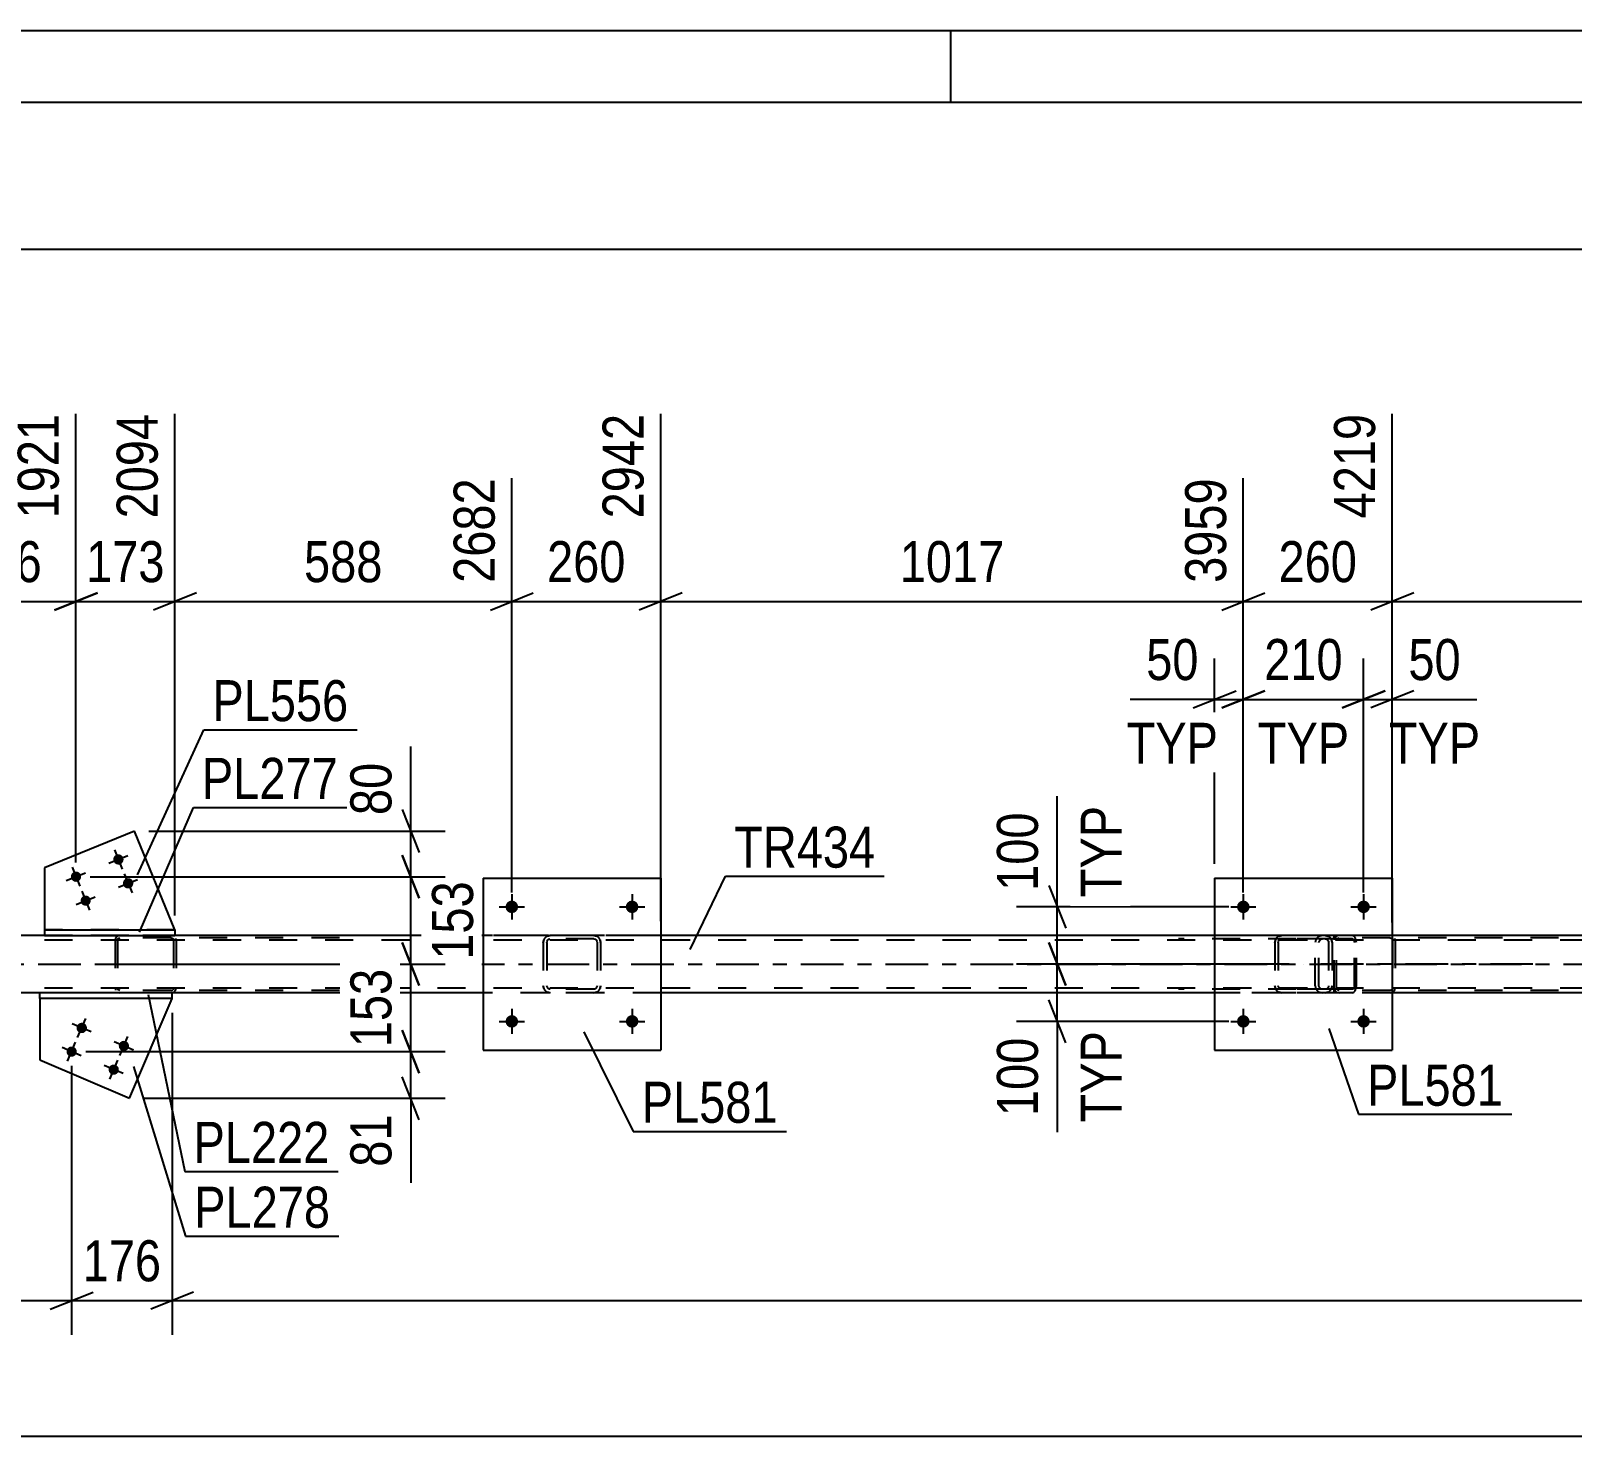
# Model space of a CAD drawing. Header units: millimetres. Extents: x -89 to 752, y -423 to 171.
# Drawn here: x 57.5 to 165.1, y 72.7 to 170.8 of the extents above; entities that cross this region are included whole.
import ezdxf

# ---------------------------------------------------------------- set-up
doc = ezdxf.new("R2010")
doc.units = ezdxf.units.MM
doc.linetypes.add('DXK_LINE_DOT2', pattern=[3.9198, 1.9599, -1.9599])
doc.linetypes.add('DXK_LINE_DOT3', pattern=[5.9187, 2.979, -0.9799, 0.9799, -0.9799])
doc.styles.add('Arial Narrow', font='ARIALN.TTF', dxfattribs={"height": 0.2})

# ---------------------------------------------------------------- blocks, each defined once
blk = doc.blocks.new('Unknown-814409316-1133')
at = {"color": 5, "linetype": 'Continuous'}
for p, q in [((751.73, 170.84), (-89.27, 170.84)), ((121.73, 165.84), (121.73, 170.84)), ((746.73, 165.84), (-84.27, 165.84))]:
    blk.add_line(p, q, dxfattribs=at)
blk = doc.blocks.new('Bolt-814409316-2388 - 2380')
at = {"linetype": 'Continuous'}
for points in [[(142.6, 101.66, -1), (141.72, 101.66, -1)], [(151, 101.66, -1), (150.12, 101.66, -1)]]:
    blk.add_hatch(color=1, dxfattribs=at).paths.add_polyline_path(points)
at = {"color": 1, "linetype": 'Continuous'}
for p, q in [((142.16, 102.54), (142.16, 100.78)), ((150.56, 102.54), (150.56, 100.78)), ((141.28, 101.66), (143.04, 101.66)), ((149.68, 101.66), (151.44, 101.66))]:
    blk.add_line(p, q, dxfattribs=at)
blk = doc.blocks.new('Bolt-814409316-2387 - 2380')
at = {"linetype": 'Continuous'}
for points in [[(142.6, 109.66, -1), (141.72, 109.66, -1)], [(151, 109.66, -1), (150.12, 109.66, -1)]]:
    blk.add_hatch(color=1, dxfattribs=at).paths.add_polyline_path(points)
at = {"color": 1, "linetype": 'Continuous'}
for p, q in [((142.16, 110.54), (142.16, 108.78)), ((150.56, 110.54), (150.56, 108.78)), ((141.28, 109.66), (143.04, 109.66)), ((149.68, 109.66), (151.44, 109.66))]:
    blk.add_line(p, q, dxfattribs=at)
blk = doc.blocks.new('Part-814409316-2635 - 2380')
at = {"color": 2, "linetype": 'Continuous'}
for p, q in [((64.74, 114.95), (58.45, 112.38)), ((67.55, 108.06), (64.74, 114.95)), ((58.45, 112.38), (58.45, 108.06))]:
    blk.add_line(p, q, dxfattribs=at)
at = {"color": 7, "linetype": 'DXK_LINE_DOT2'}
blk.add_line((67.55, 108.06), (58.45, 108.06), dxfattribs=at)
blk = doc.blocks.new('Part-814409316-2571 - 2380')
at = {"color": 7, "linetype": 'DXK_LINE_DOT2'}
for p, q in [((63.71, 107.66), (63.58, 107.63)), ((79.04, 107.66), (63.71, 107.66)), ((67.42, 107.63), (67.29, 107.66)), ((63.4, 107.46), (63.37, 107.34)), ((63.37, 107.34), (63.37, 103.98)), ((63.54, 107.34), (63.56, 107.4)), ((63.54, 107.34), (63.54, 103.98)), ((63.56, 107.4), (63.59, 107.45)), ((63.59, 107.45), (63.63, 107.47)), ((63.63, 107.47), (63.65, 107.48)), ((63.65, 107.48), (63.71, 107.5)), ((79.04, 107.5), (63.71, 107.5)), ((67.29, 107.5), (67.36, 107.48)), ((67.36, 107.48), (67.41, 107.45)), ((67.41, 107.45), (67.45, 107.4)), ((67.45, 107.4), (67.46, 107.34)), ((67.46, 107.34), (67.46, 103.98)), ((67.63, 107.34), (67.61, 107.46)), ((67.63, 107.34), (67.63, 103.98)), ((63.37, 103.98), (63.4, 103.85)), ((63.56, 103.92), (63.54, 103.98)), ((63.59, 103.86), (63.56, 103.92)), ((63.58, 103.68), (63.71, 103.66)), ((63.65, 103.83), (63.59, 103.86)), ((63.71, 103.82), (63.65, 103.83)), ((79.04, 103.82), (63.71, 103.82)), ((79.04, 103.66), (63.71, 103.66)), ((67.29, 103.82), (67.36, 103.83)), ((67.29, 103.66), (67.42, 103.68)), ((67.36, 103.83), (67.38, 103.84)), ((67.38, 103.84), (67.41, 103.86)), ((67.45, 103.92), (67.41, 103.86)), ((67.46, 103.98), (67.45, 103.92)), ((67.61, 103.85), (67.63, 103.98))]:
    blk.add_line(p, q, dxfattribs=at)
for centre, start, end in [((63.7, 107.32), 110.7583, 155.68), ((67.3, 103.99), 290.7583, 335.68)]:
    blk.add_arc(centre, 0.331, start, end, dxfattribs=at)
blk = doc.blocks.new('Bolt-814409316-2456 - 2380')
at = {"linetype": 'Continuous'}
for points in [[(91.52, 109.66, -1), (90.64, 109.66, -1)], [(99.92, 109.66, -1), (99.04, 109.66, -1)]]:
    blk.add_hatch(color=1, dxfattribs=at).paths.add_polyline_path(points)
at = {"color": 1, "linetype": 'Continuous'}
for p, q in [((91.08, 110.54), (91.08, 108.78)), ((99.48, 110.54), (99.48, 108.78)), ((90.2, 109.66), (91.96, 109.66)), ((98.6, 109.66), (100.36, 109.66))]:
    blk.add_line(p, q, dxfattribs=at)
blk = doc.blocks.new('Part-814409316-2392 - 2380')
at = {"color": 7, "linetype": 'DXK_LINE_DOT2'}
for p, q in [((93.58, 107.62), (93.76, 107.66)), ((93.76, 107.66), (93.58, 107.62)), ((96.8, 107.66), (93.76, 107.66)), ((96.8, 107.66), (96.99, 107.62)), ((96.99, 107.62), (96.8, 107.66)), ((93.28, 107.18), (93.32, 107.36)), ((93.32, 107.36), (93.28, 107.18)), ((93.28, 107.18), (93.28, 104.14)), ((93.52, 107.18), (93.54, 107.27)), ((93.52, 107.18), (93.52, 104.14)), ((93.54, 107.27), (93.59, 107.35)), ((93.59, 107.35), (93.67, 107.4)), ((93.67, 107.4), (93.76, 107.42)), ((96.8, 107.42), (93.76, 107.42)), ((96.8, 107.42), (96.89, 107.4)), ((96.89, 107.4), (96.97, 107.35)), ((96.97, 107.35), (97.02, 107.27)), ((97.02, 107.27), (97.04, 107.18)), ((97.04, 107.18), (97.04, 104.14)), ((97.24, 107.36), (97.28, 107.18)), ((97.28, 107.18), (97.24, 107.36)), ((97.28, 107.18), (97.28, 104.14)), ((93.32, 103.95), (93.28, 104.14)), ((93.28, 104.14), (93.32, 103.95)), ((93.54, 104.05), (93.52, 104.14)), ((93.59, 103.97), (93.54, 104.05)), ((93.76, 103.66), (93.58, 103.69)), ((93.58, 103.69), (93.76, 103.66)), ((93.67, 103.92), (93.59, 103.97)), ((93.76, 103.9), (93.67, 103.92)), ((96.8, 103.9), (93.76, 103.9)), ((96.8, 103.66), (93.76, 103.66)), ((96.89, 103.92), (96.8, 103.9)), ((96.99, 103.69), (96.8, 103.66)), ((96.8, 103.66), (96.99, 103.69)), ((96.97, 103.97), (96.89, 103.92)), ((97.02, 104.05), (96.97, 103.97)), ((97.04, 104.14), (97.02, 104.05)), ((97.28, 104.14), (97.24, 103.95)), ((97.24, 103.95), (97.28, 104.14))]:
    blk.add_line(p, q, dxfattribs=at)
at = {"color": 7, "linetype": 'DXK_LINE_DOT3'}
blk.add_line((95.28, 105.66), (95.28, 105.66), dxfattribs=at)
at = {"color": 7, "linetype": 'DXK_LINE_DOT2'}
for centre, start, end in [((93.76, 107.18), 112.5, 157.5), ((93.76, 107.18), 112.5, 157.5), ((96.8, 107.18), 22.5, 67.5), ((96.8, 107.18), 22.5, 67.5), ((93.76, 104.14), 202.5, 247.5), ((93.76, 104.14), 202.5, 247.5), ((96.8, 104.14), 292.5, 337.5), ((96.8, 104.14), 292.5, 337.5)]:
    blk.add_arc(centre, 0.48, start, end, dxfattribs=at)
blk = doc.blocks.new('Part-814409316-2407 - 2380')
at = {"color": 2, "linetype": 'Continuous'}
for p, q in [((140.16, 111.66), (140.16, 99.66)), ((140.16, 111.66), (152.56, 111.66)), ((152.56, 111.66), (152.56, 99.66)), ((140.16, 99.66), (152.56, 99.66))]:
    blk.add_line(p, q, dxfattribs=at)
blk = doc.blocks.new('Part-814409316-2408 - 2380')
at = {"color": 7, "linetype": 'DXK_LINE_DOT2'}
for p, q in [((144.66, 107.62), (144.84, 107.66)), ((144.84, 107.66), (144.66, 107.62)), ((147.88, 107.66), (144.84, 107.66)), ((147.88, 107.66), (148.07, 107.62)), ((148.07, 107.62), (147.88, 107.66)), ((144.36, 107.18), (144.4, 107.36)), ((144.4, 107.36), (144.36, 107.18)), ((144.36, 107.18), (144.36, 104.14)), ((144.6, 107.18), (144.62, 107.27)), ((144.6, 107.18), (144.6, 104.14)), ((144.62, 107.27), (144.67, 107.35)), ((144.67, 107.35), (144.75, 107.4)), ((144.75, 107.4), (144.84, 107.42)), ((147.88, 107.42), (144.84, 107.42)), ((147.88, 107.42), (147.97, 107.4)), ((147.97, 107.4), (148.05, 107.35)), ((148.05, 107.35), (148.1, 107.27)), ((148.1, 107.27), (148.12, 107.18)), ((148.12, 107.18), (148.12, 104.14)), ((148.33, 107.36), (148.36, 107.18)), ((148.36, 107.18), (148.33, 107.36)), ((148.36, 107.18), (148.36, 104.14)), ((144.4, 103.95), (144.36, 104.14)), ((144.36, 104.14), (144.4, 103.95)), ((144.62, 104.05), (144.6, 104.14)), ((144.67, 103.97), (144.62, 104.05)), ((144.84, 103.66), (144.66, 103.69)), ((144.66, 103.69), (144.84, 103.66)), ((144.75, 103.92), (144.67, 103.97)), ((144.84, 103.9), (144.75, 103.92)), ((147.88, 103.9), (144.84, 103.9)), ((147.88, 103.66), (144.84, 103.66)), ((147.97, 103.92), (147.88, 103.9)), ((148.07, 103.69), (147.88, 103.66)), ((147.88, 103.66), (148.07, 103.69)), ((148.05, 103.97), (147.97, 103.92)), ((148.1, 104.05), (148.05, 103.97)), ((148.12, 104.14), (148.1, 104.05)), ((148.36, 104.14), (148.33, 103.95)), ((148.33, 103.95), (148.36, 104.14))]:
    blk.add_line(p, q, dxfattribs=at)
at = {"color": 7, "linetype": 'DXK_LINE_DOT3'}
blk.add_line((146.36, 105.66), (146.36, 105.66), dxfattribs=at)
at = {"color": 7, "linetype": 'DXK_LINE_DOT2'}
for centre, start, end in [((144.84, 107.18), 112.5, 157.5), ((144.84, 107.18), 112.5, 157.5), ((147.88, 107.18), 22.5, 67.5), ((147.88, 107.18), 22.5, 67.5), ((144.84, 104.14), 202.5, 247.5), ((144.84, 104.14), 202.5, 247.5), ((147.88, 104.14), 292.5, 337.5), ((147.88, 104.14), 292.5, 337.5)]:
    blk.add_arc(centre, 0.48, start, end, dxfattribs=at)
blk = doc.blocks.new('Part-814409316-2432 - 2380')
at = {"color": 2, "linetype": 'Continuous'}
for p, q in [((89.08, 111.66), (89.08, 99.66)), ((89.08, 111.66), (101.48, 111.66)), ((101.48, 111.66), (101.48, 99.66)), ((89.08, 99.66), (101.48, 99.66))]:
    blk.add_line(p, q, dxfattribs=at)
blk = doc.blocks.new('Part-814409316-2545 - 2380')
at = {"color": 2, "linetype": 'Continuous'}
for p, q in [((58.45, 107.66), (50.4, 107.66)), ((89.08, 107.66), (67.55, 107.66)), ((140.16, 107.66), (101.48, 107.66)), ((191.24, 107.66), (152.56, 107.66)), ((58.13, 103.66), (50.4, 103.66)), ((89.08, 103.66), (67.36, 103.66)), ((140.16, 103.66), (101.48, 103.66)), ((191.24, 103.66), (152.56, 103.66))]:
    blk.add_line(p, q, dxfattribs=at)
at = {"color": 7, "linetype": 'DXK_LINE_DOT2'}
for p, q in [((632.7, 107.66), (58.45, 107.66)), ((67.55, 107.66), (58.45, 107.66)), ((101.48, 107.66), (89.08, 107.66)), ((152.56, 107.66), (140.16, 107.66)), ((632.7, 107.34), (28.4, 107.34)), ((632.7, 103.98), (28.4, 103.98)), ((67.36, 103.66), (58.13, 103.66)), ((101.48, 103.66), (89.08, 103.66)), ((152.56, 103.66), (140.16, 103.66))]:
    blk.add_line(p, q, dxfattribs=at)
at = {"color": 7, "linetype": 'DXK_LINE_DOT3'}
blk.add_line((28.4, 105.66), (632.7, 105.66), dxfattribs=at)
blk = doc.blocks.new('Bolt-814409316-2495 - 2380')
at = {"linetype": 'Continuous'}
for points in [[(91.52, 101.66, -1), (90.64, 101.66, -1)], [(99.92, 101.66, -1), (99.04, 101.66, -1)]]:
    blk.add_hatch(color=1, dxfattribs=at).paths.add_polyline_path(points)
at = {"color": 1, "linetype": 'Continuous'}
for p, q in [((91.08, 102.54), (91.08, 100.78)), ((99.48, 102.54), (99.48, 100.78)), ((90.2, 101.66), (91.96, 101.66)), ((98.6, 101.66), (100.36, 101.66))]:
    blk.add_line(p, q, dxfattribs=at)
blk = doc.blocks.new('Part-814409316-2618 - 2380')
at = {"color": 7, "linetype": 'DXK_LINE_DOT2'}
for p, q in [((148.85, 107.66), (148.72, 107.63)), ((164.18, 107.66), (148.85, 107.66)), ((152.55, 107.63), (152.42, 107.66)), ((148.53, 107.46), (148.51, 107.34)), ((148.51, 103.98), (148.51, 107.34)), ((148.68, 107.34), (148.69, 107.4)), ((148.68, 103.98), (148.68, 107.34)), ((148.69, 107.4), (148.73, 107.45)), ((148.73, 107.45), (148.78, 107.48)), ((148.78, 107.48), (148.85, 107.5)), ((164.18, 107.5), (148.85, 107.5)), ((152.42, 107.5), (152.49, 107.48)), ((152.49, 107.48), (152.54, 107.45)), ((152.54, 107.45), (152.58, 107.4)), ((152.58, 107.4), (152.59, 107.34)), ((152.59, 107.34), (152.59, 103.98)), ((152.77, 107.34), (152.74, 107.46)), ((152.77, 107.34), (152.77, 103.98)), ((148.51, 103.98), (148.53, 103.85)), ((148.69, 103.92), (148.68, 103.98)), ((148.73, 103.86), (148.69, 103.92)), ((148.72, 103.68), (148.85, 103.66)), ((148.78, 103.83), (148.73, 103.86)), ((148.85, 103.82), (148.78, 103.83)), ((164.18, 103.82), (148.85, 103.82)), ((164.18, 103.66), (148.85, 103.66)), ((152.49, 103.83), (152.42, 103.82)), ((152.42, 103.66), (152.55, 103.68)), ((152.54, 103.86), (152.49, 103.83)), ((152.58, 103.92), (152.54, 103.86)), ((152.59, 103.98), (152.58, 103.92)), ((152.74, 103.85), (152.77, 103.98))]:
    blk.add_line(p, q, dxfattribs=at)
at = {"color": 7, "linetype": 'DXK_LINE_DOT3'}
blk.add_line((162.39, 105.66), (147.22, 105.66), dxfattribs=at)
at = {"color": 7, "linetype": 'DXK_LINE_DOT2'}
for centre, start, end in [((148.84, 107.32), 110.7583, 155.68), ((148.84, 103.99), 204.32, 249.2417), ((152.44, 103.99), 290.7583, 335.68)]:
    blk.add_arc(centre, 0.331, start, end, dxfattribs=at)
blk = doc.blocks.new('Bolt-814409316-2620 - 2380')
at = {"linetype": 'Continuous'}
for points in [[(60.71, 101.34, -1), (61.38, 101.06, -1)], [(63.66, 100.09, -1), (64.32, 99.8, -1)], [(60.01, 99.69, -1), (60.67, 99.41, -1)], [(62.95, 98.43, -1), (63.61, 98.15, -1)]]:
    blk.add_hatch(color=1, dxfattribs=at).paths.add_polyline_path(points)
at = {"color": 1, "linetype": 'Continuous'}
for p, q in [((61.71, 100.92), (60.38, 101.49)), ((60.76, 100.54), (61.33, 101.87)), ((60.05, 98.89), (60.62, 100.21)), ((64.65, 99.66), (63.32, 100.23)), ((63.7, 99.28), (64.27, 100.61)), ((61, 99.26), (59.67, 99.83)), ((63.94, 98.01), (62.62, 98.57)), ((63, 97.63), (63.56, 98.95))]:
    blk.add_line(p, q, dxfattribs=at)
blk = doc.blocks.new('Part-814409316-2650 - 2380')
at = {"color": 2, "linetype": 'Continuous'}
for p, q in [((58.45, 108.06), (58.45, 107.66)), ((58.45, 108.06), (67.55, 108.06)), ((58.45, 107.66), (67.55, 107.66)), ((67.55, 108.06), (67.55, 107.66))]:
    blk.add_line(p, q, dxfattribs=at)
blk = doc.blocks.new('Bolt-814409316-2651 - 2380')
at = {"linetype": 'Continuous'}
for points in [[(63.94, 113.11, -1), (63.27, 112.83, -1)], [(60.98, 111.9, -1), (60.31, 111.63, -1)], [(64.62, 111.44, -1), (63.95, 111.17, -1)], [(61.65, 110.23, -1), (60.99, 109.96, -1)]]:
    blk.add_hatch(color=1, dxfattribs=at).paths.add_polyline_path(points)
at = {"color": 1, "linetype": 'Continuous'}
for p, q in [((62.94, 112.7), (64.27, 113.24)), ((63.33, 113.64), (63.88, 112.3)), ((59.97, 111.49), (61.31, 112.04)), ((60.37, 112.43), (60.91, 111.1)), ((64.01, 111.97), (64.56, 110.64)), ((63.62, 111.03), (64.95, 111.57)), ((60.65, 109.82), (61.99, 110.37)), ((61.05, 110.76), (61.59, 109.43))]:
    blk.add_line(p, q, dxfattribs=at)
blk = doc.blocks.new('Part-814409316-2660 - 2380')
at = {"color": 7, "linetype": 'DXK_LINE_DOT2'}
for p, q in [((149.78, 107.66), (137.63, 107.66)), ((147.69, 107.66), (147.5, 107.62)), ((148.51, 107.42), (148.51, 107.66)), ((149.89, 107.62), (149.78, 107.66)), ((149.78, 107.42), (137.63, 107.42)), ((147.23, 107.36), (147.19, 107.18)), ((147.19, 104.14), (147.19, 107.18)), ((147.44, 107.18), (147.46, 107.27)), ((147.44, 104.14), (147.44, 107.18)), ((147.46, 107.27), (147.52, 107.35)), ((147.52, 107.35), (147.6, 107.4)), ((147.6, 107.4), (147.69, 107.42)), ((149.78, 107.42), (149.84, 107.4)), ((149.84, 107.4), (149.88, 107.35)), ((149.88, 107.35), (149.91, 107.27)), ((149.98, 107.52), (149.89, 107.62)), ((149.91, 107.27), (149.92, 107.18)), ((149.92, 104.14), (149.92, 107.18)), ((150.03, 107.36), (149.98, 107.52)), ((150.06, 107.18), (150.03, 107.36)), ((150.06, 104.14), (150.06, 107.18)), ((149.78, 103.9), (137.63, 103.9)), ((149.78, 103.66), (137.63, 103.66)), ((147.19, 104.14), (147.23, 103.95)), ((147.46, 104.05), (147.44, 104.14)), ((147.52, 103.97), (147.46, 104.05)), ((147.5, 103.69), (147.69, 103.66)), ((147.6, 103.92), (147.52, 103.97)), ((147.69, 103.9), (147.6, 103.92)), ((148.51, 103.66), (148.51, 103.9)), ((149.84, 103.92), (149.78, 103.9)), ((149.78, 103.66), (149.89, 103.69)), ((149.88, 103.97), (149.84, 103.92)), ((149.91, 104.05), (149.88, 103.97)), ((149.89, 103.69), (149.98, 103.8)), ((149.92, 104.14), (149.91, 104.05)), ((149.98, 103.8), (150.03, 103.95)), ((150.03, 103.95), (150.06, 104.14))]:
    blk.add_line(p, q, dxfattribs=at)
for centre, start, end in [((147.68, 107.16), 111.1941, 156.1506), ((147.68, 104.15), 203.8494, 248.8059)]:
    blk.add_arc(centre, 0.492, start, end, dxfattribs=at)
blk = doc.blocks.new('Part-814409316-2670 - 2380')
at = {"color": 2, "linetype": 'Continuous'}
for p, q in [((58.13, 103.26), (58.13, 98.97)), ((64.38, 96.29), (67.36, 103.26)), ((58.13, 98.97), (64.38, 96.29))]:
    blk.add_line(p, q, dxfattribs=at)
at = {"color": 7, "linetype": 'DXK_LINE_DOT2'}
blk.add_line((67.36, 103.26), (58.13, 103.26), dxfattribs=at)
blk = doc.blocks.new('Part-814409316-2675 - 2380')
at = {"color": 2, "linetype": 'Continuous'}
for p, q in [((67.36, 103.66), (58.13, 103.66)), ((58.13, 103.26), (58.13, 103.66)), ((67.36, 103.26), (67.36, 103.66)), ((67.36, 103.26), (58.13, 103.26))]:
    blk.add_line(p, q, dxfattribs=at)
blk = doc.blocks.new('StraightDimension-814409316-3321 - 2380')
at = {"color": 7, "linetype": 'Continuous'}
blk.add_line((3.17, 155.59), (633.34, 155.59), dxfattribs=at)
blk = doc.blocks.new('StraightDimension-814409316-11904 - 2380')
at = {"color": 7, "linetype": 'Continuous'}
blk.add_line((3.17, 72.69), (632.7, 72.69), dxfattribs=at)
blk = doc.blocks.new('StraightDimension-814409316-3360 - 2380')
at = {"color": 7, "linetype": 'Continuous'}
for p, q in [((83.42, 113.26), (84.62, 110.26)), ((61.64, 111.76), (86.87, 111.76)), ((84.02, 105.66), (84.02, 111.76)), ((84.62, 104.16), (83.42, 107.16)), ((62.2, 105.66), (86.87, 105.66))]:
    blk.add_line(p, q, dxfattribs=at)
at = {"color": 0}
blk.add_wipeout([(88.97, 112.05), (84.77, 112.05), (84.77, 105.37), (88.97, 105.37)], dxfattribs=at)
at = {"color": 3, "style": 'Arial Narrow'}
blk.add_text('153', height=2.863, rotation=90.0002, dxfattribs=at).set_placement((88.37, 105.97))
blk = doc.blocks.new('StraightDimension-814409316-3247 - 2380')
at = {"color": 7, "linetype": 'Continuous'}
for p, q in [((128.57, 107.16), (129.77, 104.16)), ((145.36, 105.66), (126.32, 105.66)), ((129.17, 101.66), (129.17, 105.66)), ((129.77, 100.16), (128.57, 103.16)), ((141.16, 101.66), (126.32, 101.66)), ((129.17, 101.66), (129.17, 93.92)), ((129.17, 101.66), (129.17, 93.92))]:
    blk.add_line(p, q, dxfattribs=at)
at = {"color": 0, "linetype": 'Continuous'}
blk.add_wipeout([(134.27, 101.59), (130.07, 101.59), (130.07, 94), (134.27, 94)], dxfattribs=at)
at = {"color": 0}
blk.add_wipeout([(128.42, 101.13), (124.22, 101.13), (124.22, 94.45), (128.42, 94.45)], dxfattribs=at)
at = {"color": 3, "style": 'Arial Narrow'}
blk.add_text('100', height=2.863, rotation=90.0002, dxfattribs=at).set_placement((127.82, 95.05))
at = {"color": 3, "linetype": 'Continuous', "style": 'Arial Narrow'}
blk.add_text('TYP', height=2.863, rotation=90.0002, dxfattribs=at).set_placement((133.67, 94.6))
blk = doc.blocks.new('StraightDimension-814409316-3262 - 2380')
at = {"color": 7, "linetype": 'Continuous'}
for p, q in [((129.17, 109.66), (129.17, 117.39)), ((129.17, 109.66), (129.17, 117.39)), ((128.57, 111.16), (129.77, 108.16)), ((141.16, 109.66), (126.32, 109.66)), ((129.17, 105.66), (129.17, 109.66)), ((129.77, 104.16), (128.57, 107.16)), ((145.36, 105.66), (126.32, 105.66))]:
    blk.add_line(p, q, dxfattribs=at)
at = {"color": 0}
blk.add_wipeout([(128.42, 116.87), (124.22, 116.87), (124.22, 110.18), (128.42, 110.18)], dxfattribs=at)
at = {"color": 0, "linetype": 'Continuous'}
blk.add_wipeout([(134.27, 117.32), (130.07, 117.32), (130.07, 109.73), (134.27, 109.73)], dxfattribs=at)
at = {"color": 3, "linetype": 'Continuous', "style": 'Arial Narrow'}
blk.add_text('TYP', height=2.863, rotation=90.0002, dxfattribs=at).set_placement((133.67, 110.33))
at = {"color": 3, "style": 'Arial Narrow'}
blk.add_text('100', height=2.863, rotation=90.0002, dxfattribs=at).set_placement((127.82, 110.78))
blk = doc.blocks.new('StraightDimension-814409316-3278 - 2380')
at = {"color": 7, "linetype": 'Continuous'}
for p, q in [((150.56, 110.66), (150.56, 127)), ((152.56, 112.66), (152.56, 127)), ((149.06, 123.55), (152.06, 124.75)), ((150.56, 124.15), (152.56, 124.15)), ((154.06, 124.75), (151.06, 123.55)), ((152.56, 124.15), (158.47, 124.15)), ((152.56, 124.15), (158.47, 124.15))]:
    blk.add_line(p, q, dxfattribs=at)
at = {"color": 0}
blk.add_wipeout([(157.94, 124.9), (157.94, 129.1), (153.09, 129.1), (153.09, 124.9)], dxfattribs=at)
at = {"color": 0, "linetype": 'Continuous'}
blk.add_wipeout([(159.31, 119.05), (159.31, 123.25), (151.72, 123.25), (151.72, 119.05)], dxfattribs=at)
at = {"color": 3, "style": 'Arial Narrow'}
blk.add_text('50', height=2.863, dxfattribs=at).set_placement((153.69, 125.5))
at = {"color": 3, "linetype": 'Continuous', "style": 'Arial Narrow'}
blk.add_text('TYP', height=2.863, dxfattribs=at).set_placement((152.32, 119.65))
blk = doc.blocks.new('StraightDimension-814409316-3291 - 2380')
at = {"color": 7, "linetype": 'Continuous'}
for p, q in [((142.16, 110.66), (142.16, 127)), ((150.56, 110.66), (150.56, 127)), ((140.66, 123.55), (143.66, 124.75)), ((142.16, 124.15), (150.56, 124.15)), ((152.06, 124.75), (149.06, 123.55))]:
    blk.add_line(p, q, dxfattribs=at)
at = {"color": 0}
blk.add_wipeout([(149.7, 124.9), (149.7, 129.1), (143.02, 129.1), (143.02, 124.9)], dxfattribs=at)
at = {"color": 0, "linetype": 'Continuous'}
blk.add_wipeout([(150.16, 119.05), (150.16, 123.25), (142.57, 123.25), (142.57, 119.05)], dxfattribs=at)
at = {"color": 3, "style": 'Arial Narrow'}
blk.add_text('210', height=2.863, dxfattribs=at).set_placement((143.62, 125.5))
at = {"color": 3, "linetype": 'Continuous', "style": 'Arial Narrow'}
blk.add_text('TYP', height=2.863, dxfattribs=at).set_placement((143.17, 119.65))
blk = doc.blocks.new('StraightDimension-814409316-11275 - 2380')
at = {"color": 7, "linetype": 'Continuous'}
for p, q in [((50.4, 108.66), (50.4, 144.1)), ((60.64, 112.76), (60.64, 144.1)), ((48.9, 130.39), (51.9, 131.59)), ((62.14, 131.59), (59.14, 130.39)), ((50.4, 130.99), (60.64, 130.99))]:
    blk.add_line(p, q, dxfattribs=at)
at = {"color": 0}
blk.add_wipeout([(58.86, 131.74), (58.86, 135.94), (52.18, 135.94), (52.18, 131.74)], dxfattribs=at)
at = {"color": 3, "style": 'Arial Narrow'}
blk.add_text('256', height=2.863, dxfattribs=at).set_placement((52.78, 132.34))
at = {"color": 0, "linetype": 'Continuous'}
blk.add_wipeout([(60.04, 144.7), (55.84, 144.7), (55.84, 136.19), (60.04, 136.19)], dxfattribs=at)
at = {"color": 3, "linetype": 'Continuous', "style": 'Arial Narrow'}
blk.add_text('1921', height=2.863, rotation=90.0002, dxfattribs=at).set_placement((59.44, 136.79))
blk = doc.blocks.new('StraightDimension-814409316-3307 - 2380')
at = {"color": 7, "linetype": 'Continuous'}
for p, q in [((140.16, 112.66), (140.16, 127)), ((142.16, 110.66), (142.16, 127)), ((140.16, 124.15), (134.26, 124.15)), ((140.16, 124.15), (134.26, 124.15)), ((138.66, 123.55), (141.66, 124.75)), ((140.16, 124.15), (142.16, 124.15)), ((143.66, 124.75), (140.66, 123.55))]:
    blk.add_line(p, q, dxfattribs=at)
at = {"color": 0}
blk.add_wipeout([(139.64, 124.9), (139.64, 129.1), (134.78, 129.1), (134.78, 124.9)], dxfattribs=at)
at = {"color": 0, "linetype": 'Continuous'}
blk.add_wipeout([(141, 119.05), (141, 123.25), (133.41, 123.25), (133.41, 119.05)], dxfattribs=at)
at = {"color": 3, "style": 'Arial Narrow'}
blk.add_text('50', height=2.863, dxfattribs=at).set_placement((135.38, 125.5))
at = {"color": 3, "linetype": 'Continuous', "style": 'Arial Narrow'}
blk.add_text('TYP', height=2.863, dxfattribs=at).set_placement((134.01, 119.65))
blk = doc.blocks.new('StraightDimension-814409316-3332 - 2380')
at = {"color": 7, "linetype": 'Continuous'}
for p, q in [((3.17, 102.66), (3.17, 79.76)), ((60.34, 98.55), (60.34, 79.76)), ((4.67, 82.76), (1.67, 81.56)), ((3.17, 82.16), (60.34, 82.16)), ((58.84, 81.56), (61.84, 82.76))]:
    blk.add_line(p, q, dxfattribs=at)
at = {"color": 0}
blk.add_wipeout([(36.01, 82.91), (36.01, 87.11), (27.5, 87.11), (27.5, 82.91)], dxfattribs=at)
at = {"color": 3, "style": 'Arial Narrow'}
blk.add_text('1914', height=2.863, dxfattribs=at).set_placement((28.1, 83.51))
blk = doc.blocks.new('StraightDimension-814409316-3338 - 2380')
at = {"color": 7, "linetype": 'Continuous'}
for p, q in [((67.36, 102.26), (67.36, 79.76)), ((60.34, 98.55), (60.34, 79.76)), ((58.84, 81.56), (61.84, 82.76)), ((60.34, 82.16), (67.36, 82.16)), ((68.86, 82.76), (65.86, 81.56))]:
    blk.add_line(p, q, dxfattribs=at)
at = {"color": 0}
blk.add_wipeout([(67.19, 82.91), (67.19, 87.11), (60.51, 87.11), (60.51, 82.91)], dxfattribs=at)
at = {"color": 3, "style": 'Arial Narrow'}
blk.add_text('176', height=2.863, dxfattribs=at).set_placement((61.11, 83.51))
blk = doc.blocks.new('StraightDimension-814409316-3344 - 2380')
at = {"color": 7, "linetype": 'Continuous'}
for p, q in [((67.36, 102.26), (67.36, 79.76)), ((68.86, 82.76), (65.86, 81.56)), ((67.36, 82.16), (632.7, 82.16))]:
    blk.add_line(p, q, dxfattribs=at)
blk = doc.blocks.new('StraightDimension-814409316-3349 - 2380')
at = {"color": 7, "linetype": 'Continuous'}
for p, q in [((84.02, 114.95), (84.02, 120.85)), ((84.02, 114.95), (84.02, 120.85)), ((83.42, 116.45), (84.62, 113.45)), ((65.74, 114.95), (86.42, 114.95)), ((84.02, 111.76), (84.02, 114.95)), ((84.62, 110.26), (83.42, 113.26)), ((61.64, 111.76), (86.42, 111.76))]:
    blk.add_line(p, q, dxfattribs=at)
at = {"color": 0}
blk.add_wipeout([(83.27, 120.33), (79.07, 120.33), (79.07, 115.47), (83.27, 115.47)], dxfattribs=at)
at = {"color": 3, "style": 'Arial Narrow'}
blk.add_text('80', height=2.863, rotation=90.0002, dxfattribs=at).set_placement((82.67, 116.07))
blk = doc.blocks.new('StraightDimension-814409316-3373 - 2380')
at = {"color": 7, "linetype": 'Continuous'}
for p, q in [((83.42, 107.16), (84.62, 104.16)), ((62.2, 105.66), (86.42, 105.66)), ((84.02, 99.55), (84.02, 105.66)), ((84.62, 98.05), (83.42, 101.05)), ((61.34, 99.55), (86.42, 99.55))]:
    blk.add_line(p, q, dxfattribs=at)
at = {"color": 0}
blk.add_wipeout([(83.27, 105.94), (79.07, 105.94), (79.07, 99.26), (83.27, 99.26)], dxfattribs=at)
at = {"color": 3, "style": 'Arial Narrow'}
blk.add_text('153', height=2.863, rotation=90.0002, dxfattribs=at).set_placement((82.67, 99.86))
blk = doc.blocks.new('StraightDimension-814409316-3386 - 2380')
at = {"color": 7, "linetype": 'Continuous'}
for p, q in [((83.42, 101.05), (84.62, 98.05)), ((61.34, 99.55), (86.42, 99.55)), ((84.02, 96.29), (84.02, 99.55)), ((84.62, 94.79), (83.42, 97.79)), ((65.38, 96.29), (86.42, 96.29)), ((84.02, 96.29), (84.02, 90.39)), ((84.02, 96.29), (84.02, 90.39))]:
    blk.add_line(p, q, dxfattribs=at)
at = {"color": 0}
blk.add_wipeout([(83.27, 95.77), (79.07, 95.77), (79.07, 90.91), (83.27, 90.91)], dxfattribs=at)
at = {"color": 3, "style": 'Arial Narrow'}
blk.add_text('81', height=2.863, rotation=90.0002, dxfattribs=at).set_placement((82.67, 91.51))
blk = doc.blocks.new('StraightDimension-814409316-11269 - 2380')
at = {"color": 7, "linetype": 'Continuous'}
for p, q in [((152.56, 108.56), (152.56, 144.1)), ((193.24, 110.66), (193.24, 139.6)), ((154.06, 131.59), (151.06, 130.39)), ((191.74, 130.39), (194.74, 131.59)), ((152.56, 130.99), (193.24, 130.99))]:
    blk.add_line(p, q, dxfattribs=at)
at = {"color": 0}
blk.add_wipeout([(177.16, 131.74), (177.16, 135.94), (168.65, 135.94), (168.65, 131.74)], dxfattribs=at)
at = {"color": 3, "style": 'Arial Narrow'}
blk.add_text('1017', height=2.863, dxfattribs=at).set_placement((169.25, 132.34))
at = {"color": 0, "linetype": 'Continuous'}
blk.add_wipeout([(192.64, 140.2), (188.44, 140.2), (188.44, 131.69), (192.64, 131.69)], dxfattribs=at)
at = {"color": 3, "linetype": 'Continuous', "style": 'Arial Narrow'}
blk.add_text('5236', height=2.863, rotation=90.0002, dxfattribs=at).set_placement((192.04, 132.29))
blk = doc.blocks.new('StraightDimension-814409316-11270 - 2380')
at = {"color": 7, "linetype": 'Continuous'}
for p, q in [((152.56, 108.56), (152.56, 144.1)), ((142.16, 110.66), (142.16, 139.6)), ((140.66, 130.39), (143.66, 131.59)), ((154.06, 131.59), (151.06, 130.39)), ((142.16, 130.99), (152.56, 130.99))]:
    blk.add_line(p, q, dxfattribs=at)
at = {"color": 0}
blk.add_wipeout([(150.7, 131.74), (150.7, 135.94), (144.02, 135.94), (144.02, 131.74)], dxfattribs=at)
at = {"color": 3, "style": 'Arial Narrow'}
blk.add_text('260', height=2.863, dxfattribs=at).set_placement((144.62, 132.34))
at = {"color": 0, "linetype": 'Continuous'}
blk.add_wipeout([(151.96, 144.7), (147.76, 144.7), (147.76, 136.19), (151.96, 136.19)], dxfattribs=at)
at = {"color": 3, "linetype": 'Continuous', "style": 'Arial Narrow'}
blk.add_text('4219', height=2.863, rotation=90.0002, dxfattribs=at).set_placement((151.36, 136.79))
blk = doc.blocks.new('StraightDimension-814409316-11271 - 2380')
at = {"color": 7, "linetype": 'Continuous'}
for p, q in [((101.48, 108.66), (101.48, 144.1)), ((142.16, 110.66), (142.16, 139.6)), ((102.98, 131.59), (99.98, 130.39)), ((140.66, 130.39), (143.66, 131.59)), ((101.48, 130.99), (142.16, 130.99))]:
    blk.add_line(p, q, dxfattribs=at)
at = {"color": 0}
blk.add_wipeout([(126.08, 131.74), (126.08, 135.94), (117.57, 135.94), (117.57, 131.74)], dxfattribs=at)
at = {"color": 3, "style": 'Arial Narrow'}
blk.add_text('1017', height=2.863, dxfattribs=at).set_placement((118.17, 132.34))
at = {"color": 0, "linetype": 'Continuous'}
blk.add_wipeout([(141.56, 140.2), (137.36, 140.2), (137.36, 131.69), (141.56, 131.69)], dxfattribs=at)
at = {"color": 3, "linetype": 'Continuous', "style": 'Arial Narrow'}
blk.add_text('3959', height=2.863, rotation=90.0002, dxfattribs=at).set_placement((140.96, 132.29))
blk = doc.blocks.new('StraightDimension-814409316-11272 - 2380')
at = {"color": 7, "linetype": 'Continuous'}
for p, q in [((101.48, 108.66), (101.48, 144.1)), ((91.08, 110.66), (91.08, 139.6)), ((89.58, 130.39), (92.58, 131.59)), ((102.98, 131.59), (99.98, 130.39)), ((91.08, 130.99), (101.48, 130.99))]:
    blk.add_line(p, q, dxfattribs=at)
at = {"color": 0}
blk.add_wipeout([(99.62, 131.74), (99.62, 135.94), (92.94, 135.94), (92.94, 131.74)], dxfattribs=at)
at = {"color": 3, "style": 'Arial Narrow'}
blk.add_text('260', height=2.863, dxfattribs=at).set_placement((93.54, 132.34))
at = {"color": 0, "linetype": 'Continuous'}
blk.add_wipeout([(100.88, 144.7), (96.68, 144.7), (96.68, 136.19), (100.88, 136.19)], dxfattribs=at)
at = {"color": 3, "linetype": 'Continuous', "style": 'Arial Narrow'}
blk.add_text('2942', height=2.863, rotation=90.0002, dxfattribs=at).set_placement((100.28, 136.79))
blk = doc.blocks.new('StraightDimension-814409316-11273 - 2380')
at = {"color": 7, "linetype": 'Continuous'}
for p, q in [((67.55, 109.06), (67.55, 144.1)), ((91.08, 110.66), (91.08, 139.6)), ((69.05, 131.59), (66.05, 130.39)), ((89.58, 130.39), (92.58, 131.59)), ((67.55, 130.99), (91.08, 130.99))]:
    blk.add_line(p, q, dxfattribs=at)
at = {"color": 0}
blk.add_wipeout([(82.66, 131.74), (82.66, 135.94), (75.97, 135.94), (75.97, 131.74)], dxfattribs=at)
at = {"color": 3, "style": 'Arial Narrow'}
blk.add_text('588', height=2.863, dxfattribs=at).set_placement((76.57, 132.34))
at = {"color": 0, "linetype": 'Continuous'}
blk.add_wipeout([(90.48, 140.2), (86.28, 140.2), (86.28, 131.69), (90.48, 131.69)], dxfattribs=at)
at = {"color": 3, "linetype": 'Continuous', "style": 'Arial Narrow'}
blk.add_text('2682', height=2.863, rotation=90.0002, dxfattribs=at).set_placement((89.88, 132.29))
blk = doc.blocks.new('StraightDimension-814409316-11274 - 2380')
at = {"color": 7, "linetype": 'Continuous'}
for p, q in [((60.64, 112.76), (60.64, 144.1)), ((67.55, 109.06), (67.55, 144.1)), ((59.14, 130.39), (62.14, 131.59)), ((69.05, 131.59), (66.05, 130.39)), ((60.64, 130.99), (67.55, 130.99))]:
    blk.add_line(p, q, dxfattribs=at)
at = {"color": 0}
blk.add_wipeout([(67.44, 131.74), (67.44, 135.94), (60.75, 135.94), (60.75, 131.74)], dxfattribs=at)
at = {"color": 3, "style": 'Arial Narrow'}
blk.add_text('173', height=2.863, dxfattribs=at).set_placement((61.35, 132.34))
at = {"color": 0, "linetype": 'Continuous'}
blk.add_wipeout([(66.95, 144.7), (62.75, 144.7), (62.75, 136.19), (66.95, 136.19)], dxfattribs=at)
at = {"color": 3, "linetype": 'Continuous', "style": 'Arial Narrow'}
blk.add_text('2094', height=2.863, rotation=90.0002, dxfattribs=at).set_placement((66.35, 136.79))
blk = doc.blocks.new('Mark-814409316-2403 - 2380')
at = {"color": 30, "linetype": 'Continuous'}
for p, q in [((148.14, 101.17), (150.2, 95.17)), ((150.2, 95.17), (160.91, 95.17))]:
    blk.add_line(p, q, dxfattribs=at)
at = {"color": 0}
blk.add_wipeout([(160.31, 95.77), (160.31, 98.77), (150.8, 98.77), (150.8, 95.77)], dxfattribs=at)
blk.add_wipeout([(160.31, 95.77), (160.31, 98.77), (150.8, 98.77), (150.8, 95.77)], dxfattribs=at)
at = {"color": 3, "style": 'Arial Narrow'}
blk.add_text('PL581', height=2.863, dxfattribs=at).set_placement((150.8, 95.77))
blk = doc.blocks.new('Mark-814409316-2541 - 2380')
at = {"color": 30, "linetype": 'Continuous'}
for p, q in [((103.54, 106.69), (106.01, 111.8)), ((106.01, 111.8), (117.07, 111.8))]:
    blk.add_line(p, q, dxfattribs=at)
at = {"color": 0}
blk.add_wipeout([(116.47, 112.4), (116.47, 115.4), (106.61, 115.4), (106.61, 112.4)], dxfattribs=at)
blk.add_wipeout([(116.47, 112.4), (116.47, 115.4), (106.61, 115.4), (106.61, 112.4)], dxfattribs=at)
at = {"color": 3, "style": 'Arial Narrow'}
blk.add_text('TR434', height=2.863, dxfattribs=at).set_placement((106.61, 112.4))
blk = doc.blocks.new('Mark-814409316-2428 - 2380')
at = {"color": 30, "linetype": 'Continuous'}
for p, q in [((96.11, 100.94), (99.55, 93.98)), ((99.55, 93.98), (110.25, 93.98))]:
    blk.add_line(p, q, dxfattribs=at)
at = {"color": 0}
blk.add_wipeout([(109.65, 94.58), (109.65, 97.58), (100.15, 97.58), (100.15, 94.58)], dxfattribs=at)
blk.add_wipeout([(109.65, 94.58), (109.65, 97.58), (100.15, 97.58), (100.15, 94.58)], dxfattribs=at)
at = {"color": 3, "style": 'Arial Narrow'}
blk.add_text('PL581', height=2.863, dxfattribs=at).set_placement((100.15, 94.58))
blk = doc.blocks.new('Mark-814409316-2631 - 2380')
at = {"color": 30, "linetype": 'Continuous'}
for p, q in [((64.95, 111.9), (69.57, 122.03)), ((69.57, 122.03), (80.27, 122.03))]:
    blk.add_line(p, q, dxfattribs=at)
at = {"color": 0}
blk.add_wipeout([(79.67, 122.63), (79.67, 125.63), (70.17, 125.63), (70.17, 122.63)], dxfattribs=at)
blk.add_wipeout([(79.67, 122.63), (79.67, 125.63), (70.17, 125.63), (70.17, 122.63)], dxfattribs=at)
at = {"color": 3, "style": 'Arial Narrow'}
blk.add_text('PL556', height=2.863, dxfattribs=at).set_placement((70.17, 122.63))
blk = doc.blocks.new('Mark-814409316-2646 - 2380')
at = {"color": 30, "linetype": 'Continuous'}
for p, q in [((65.07, 107.89), (68.84, 116.6)), ((68.84, 116.6), (79.55, 116.6))]:
    blk.add_line(p, q, dxfattribs=at)
at = {"color": 0}
blk.add_wipeout([(78.95, 117.2), (78.95, 120.2), (69.44, 120.2), (69.44, 117.2)], dxfattribs=at)
blk.add_wipeout([(78.95, 117.2), (78.95, 120.2), (69.44, 120.2), (69.44, 117.2)], dxfattribs=at)
at = {"color": 3, "style": 'Arial Narrow'}
blk.add_text('PL277', height=2.863, dxfattribs=at).set_placement((69.44, 117.2))
blk = doc.blocks.new('Mark-814409316-2666 - 2380')
at = {"color": 30, "linetype": 'Continuous'}
for p, q in [((64.67, 98.51), (68.3, 86.65)), ((68.3, 86.65), (79, 86.65))]:
    blk.add_line(p, q, dxfattribs=at)
at = {"color": 0}
blk.add_wipeout([(78.4, 87.25), (78.4, 90.25), (68.9, 90.25), (68.9, 87.25)], dxfattribs=at)
blk.add_wipeout([(78.4, 87.25), (78.4, 90.25), (68.9, 90.25), (68.9, 87.25)], dxfattribs=at)
at = {"color": 3, "style": 'Arial Narrow'}
blk.add_text('PL278', height=2.863, dxfattribs=at).set_placement((68.9, 87.25))
blk = doc.blocks.new('Mark-814409316-2671 - 2380')
at = {"color": 30, "linetype": 'Continuous'}
for p, q in [((65.69, 103.54), (68.25, 91.18)), ((68.25, 91.18), (78.95, 91.18))]:
    blk.add_line(p, q, dxfattribs=at)
at = {"color": 0}
blk.add_wipeout([(78.35, 91.78), (78.35, 94.78), (68.85, 94.78), (68.85, 91.78)], dxfattribs=at)
blk.add_wipeout([(78.35, 91.78), (78.35, 94.78), (68.85, 94.78), (68.85, 91.78)], dxfattribs=at)
at = {"color": 3, "style": 'Arial Narrow'}
blk.add_text('PL222', height=2.863, dxfattribs=at).set_placement((68.85, 91.78))

msp = doc.modelspace()

# ---------------------------------------------------------------- block references
for name in ['Unknown-814409316-1133', 'Part-814409316-2635 - 2380', 'Bolt-814409316-2651 - 2380', 'Part-814409316-2432 - 2380', 'Part-814409316-2407 - 2380', 'Bolt-814409316-2456 - 2380', 'Bolt-814409316-2387 - 2380', 'Part-814409316-2545 - 2380', 'Part-814409316-2650 - 2380', 'Part-814409316-2571 - 2380', 'Part-814409316-2392 - 2380', 'Part-814409316-2660 - 2380', 'Part-814409316-2408 - 2380', 'Part-814409316-2618 - 2380', 'Part-814409316-2675 - 2380', 'Part-814409316-2670 - 2380', 'Bolt-814409316-2495 - 2380', 'Bolt-814409316-2388 - 2380', 'Bolt-814409316-2620 - 2380']:
    msp.add_blockref(name, (0, 0))

# ---------------------------------------------------------------- next in the draw order: block references
for name in ['StraightDimension-814409316-3321 - 2380', 'StraightDimension-814409316-11904 - 2380']:
    msp.add_blockref(name, (0, 0))

# ---------------------------------------------------------------- next in the draw order: block references
for name in ['StraightDimension-814409316-3278 - 2380', 'StraightDimension-814409316-3360 - 2380', 'StraightDimension-814409316-3247 - 2380', 'StraightDimension-814409316-3332 - 2380']:
    msp.add_blockref(name, (0, 0))

# ---------------------------------------------------------------- next in the draw order: block references
for name in ['StraightDimension-814409316-11275 - 2380', 'StraightDimension-814409316-3262 - 2380', 'StraightDimension-814409316-3338 - 2380']:
    msp.add_blockref(name, (0, 0))

# ---------------------------------------------------------------- next in the draw order: block references
for name in ['StraightDimension-814409316-3291 - 2380', 'StraightDimension-814409316-3349 - 2380', 'StraightDimension-814409316-3344 - 2380']:
    msp.add_blockref(name, (0, 0))

# ---------------------------------------------------------------- next in the draw order: block references
for name in ['StraightDimension-814409316-11269 - 2380', 'StraightDimension-814409316-3307 - 2380', 'StraightDimension-814409316-3373 - 2380', 'Mark-814409316-2428 - 2380', 'Mark-814409316-2403 - 2380']:
    msp.add_blockref(name, (0, 0))

# ---------------------------------------------------------------- next in the draw order: block references
for name in ['StraightDimension-814409316-11270 - 2380', 'StraightDimension-814409316-3386 - 2380']:
    msp.add_blockref(name, (0, 0))

# ---------------------------------------------------------------- next in the draw order: block references
for name in ['StraightDimension-814409316-11271 - 2380', 'Mark-814409316-2666 - 2380']:
    msp.add_blockref(name, (0, 0))

# ---------------------------------------------------------------- next in the draw order: block references
for name in ['StraightDimension-814409316-11272 - 2380', 'Mark-814409316-2541 - 2380', 'Mark-814409316-2671 - 2380']:
    msp.add_blockref(name, (0, 0))

# ---------------------------------------------------------------- next in the draw order: block references
msp.add_blockref('StraightDimension-814409316-11273 - 2380', (0, 0))

# ---------------------------------------------------------------- next in the draw order: block references
msp.add_blockref('StraightDimension-814409316-11274 - 2380', (0, 0))

# ---------------------------------------------------------------- next in the draw order: block references
msp.add_blockref('Mark-814409316-2631 - 2380', (0, 0))

# ---------------------------------------------------------------- next in the draw order: block references
msp.add_blockref('Mark-814409316-2646 - 2380', (0, 0))

doc.saveas('drawing.dxf')
